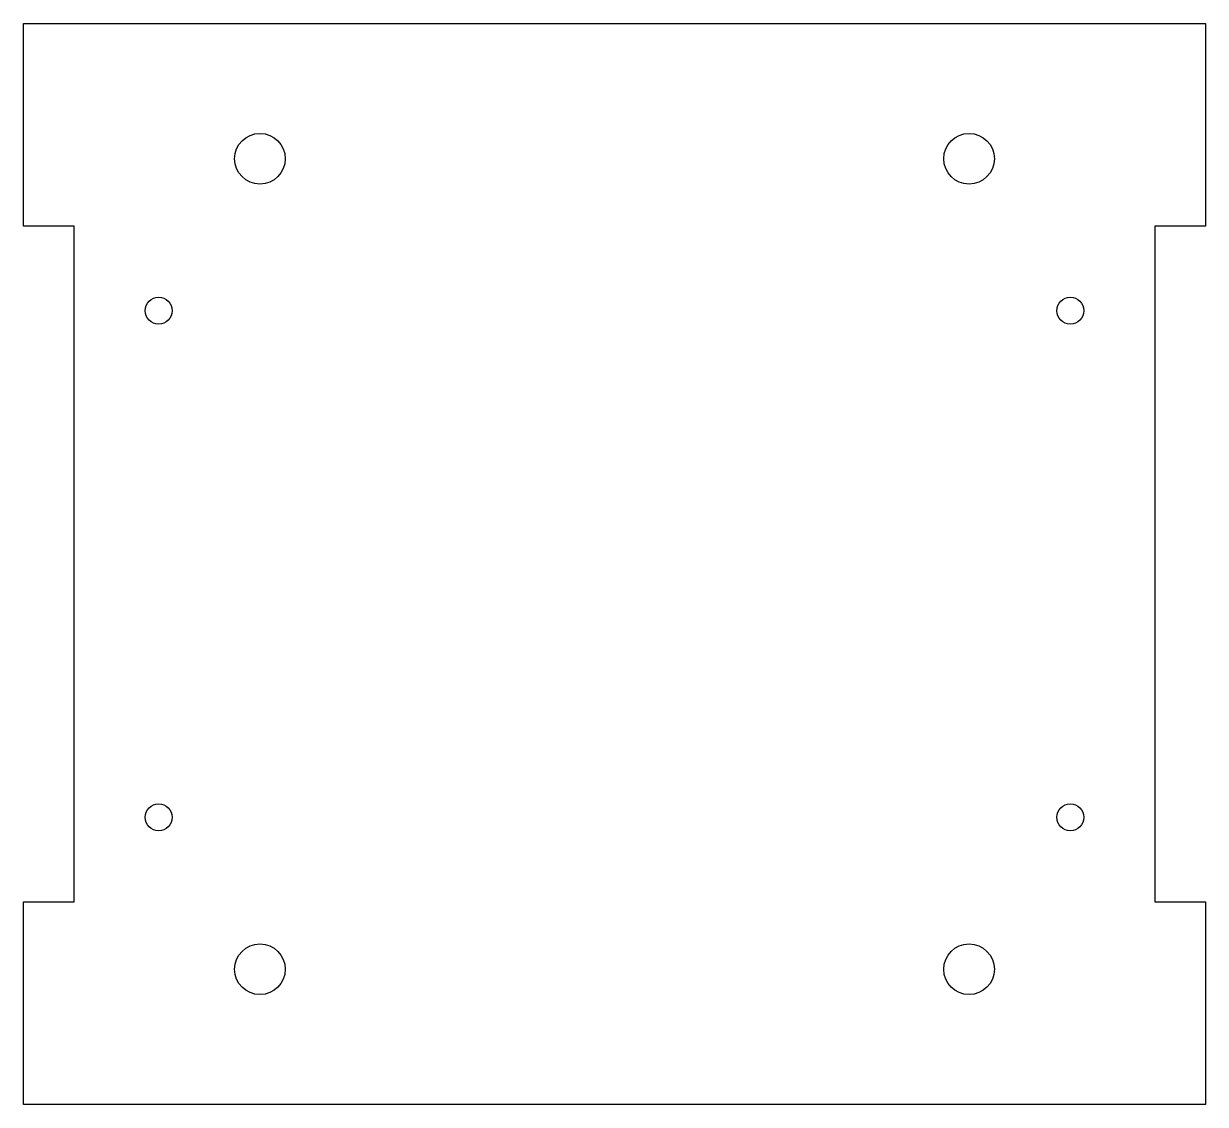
# Model space of a CAD drawing. Header units: millimetres. Extents: x 0 to 70, y -64 to 0.
import ezdxf

# ---------------------------------------------------------------- set-up
doc = ezdxf.new("R2010")
doc.units = ezdxf.units.MM
doc.layers.add('Sketch015', color=7, linetype='CONTINUOUS')

msp = doc.modelspace()

# ---------------------------------------------------------------- linework, layer by layer
at = {"layer": 'Sketch015'}
for p, q in [((0, 0), (70, 0)), ((0, -12), (0, 0)), ((70, 0), (70, -12)), ((3, -12), (0, -12)), ((3, -52), (3, -12)), ((70, -12), (67, -12)), ((67, -12), (67, -52)), ((0, -64), (0, -52)), ((0, -52), (3, -52)), ((67, -52), (70, -52)), ((70, -52), (70, -64)), ((70, -64), (0, -64))]:
    msp.add_line(p, q, dxfattribs=at)
for centre, radius in [((14, -8), 1.5), ((56, -8), 1.5), ((8, -17), 0.8), ((62, -17), 0.8), ((8, -47), 0.8), ((62, -47), 0.8), ((14, -56), 1.5), ((56, -56), 1.5)]:
    msp.add_circle(centre, radius, dxfattribs=at)

doc.saveas('drawing.dxf')
